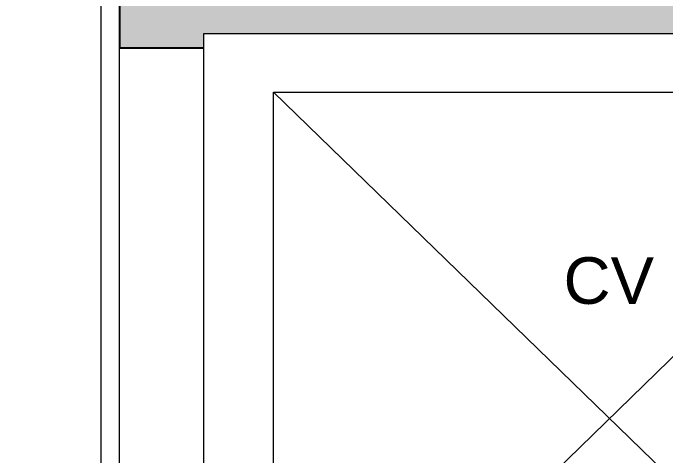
# Model space of a CAD drawing. Extents: x -47641 to 202, y -7675 to 12965.
# Drawn here: x -35063 to -33664, y -4387 to -3437 of the extents above; entities that cross this region are included whole.
import ezdxf

# ---------------------------------------------------------------- set-up
doc = ezdxf.new("R2010")
doc.units = 0
for name, color, linetype, lineweight in [('A-AREA-____-IDEN', 9, 'CONTINUOUS', 9), ('A-AREA-BNDY-OTLN', 9, 'CONTINUOUS', 5), ('A-DETL-____-THIN', 9, 'CONTINUOUS', 9), ('A-FLOR-____-OTLN', 9, 'CONTINUOUS', 9), ('A-WALL-____-PATT', 9, 'CONTINUOUS', 25), ('I-WALL-____-MCUT', 9, 'CONTINUOUS', 25)]:
    doc.layers.add(name, color=color, linetype=linetype, lineweight=lineweight)
doc.styles.add('Arial_B', font='Arial_B')

msp = doc.modelspace()

# ---------------------------------------------------------------- hatches: boundary and pattern name
at = {"layer": 'A-WALL-____-PATT', "lineweight": 9}
msp.add_hatch(color=256, dxfattribs=at).paths.add_polyline_path([(-32739.90222, -3481.79436), (-32739.90222, -3301.79436), (-34834.90222, -3301.79436), (-34834.90222, -3481.79436), (-32919.90222, -3481.79436)], flags=0)
h = msp.add_hatch(color=256, dxfattribs=at)
h.paths.add_polyline_path([(-34654.90222, -5081.79436), (-34654.90222, -4711.79436), (-34834.90222, -4711.79436), (-34834.90222, -5081.79436)], flags=0)
h.paths.add_polyline_path([(-34834.90222, -3511.79436), (-34654.90222, -3511.79436), (-34654.90222, -3481.79436), (-34834.90222, -3481.79436)], flags=0)

# ---------------------------------------------------------------- linework, layer by layer
at = {"layer": 'A-AREA-BNDY-OTLN'}
for points in [[(-40224.90222, -726.79436), (-40224.90222, -2226.79436), (-36634.90222, -2226.79436), (-36634.90222, -2701.79436), (-36734.90222, -2701.79436), (-36734.90222, -5301.79436), (-32699.90222, -5301.79436), (-32699.90222, -5261.79436), (-34834.90222, -5261.79436), (-34834.90222, -3301.79436), (-34834.90222, -2226.79436), (-33977.40222, -2226.79436), (-32699.90222, -2226.79436), (-32699.90222, -726.79436), (-34252.40222, -726.79436), (-36302.40222, -726.79436), (-36834.90222, -726.79436), (-37367.40222, -726.79436), (-37917.40222, -726.79436), (-38777.40222, -726.79436)], [(-34654.90222, -3481.79436), (-34654.90222, -5081.79436), (-32919.90222, -5081.79436), (-32919.90222, -3481.79436)]]:
    msp.add_lwpolyline(points, close=True, dxfattribs=at)
at = {"layer": 'A-DETL-____-THIN'}
for p, q in [((-34504.90222, -3606.79436), (-33064.90222, -5006.79436)), ((-34504.90222, -5006.79436), (-33064.90222, -3606.79436)), ((-34504.90222, -5006.79436), (-34504.90222, -3606.79436)), ((-34504.90222, -3606.79436), (-33064.90222, -3606.79436))]:
    msp.add_line(p, q, dxfattribs=at)
at = {"layer": 'A-FLOR-____-OTLN'}
msp.add_line((-34874.90222, -5301.79436), (-34874.90222, -3261.79436), dxfattribs=at)
at = {"layer": 'I-WALL-____-MCUT'}
for p, q in [((-34834.90222, -3301.79436), (-34834.90222, -3511.79436)), ((-34834.90222, -3511.79436), (-34654.90222, -3511.79436))]:
    msp.add_line(p, q, dxfattribs=at)

# ---------------------------------------------------------------- texts
at = {"layer": 'A-AREA-____-IDEN', "lineweight": 5, "insert": (-33883.5221, -3961.15633), "char_height": 100, "width": 144.4444444, "attachment_point": 1, "style": 'Arial_B'}
msp.add_mtext('CV', dxfattribs=at)

doc.saveas('drawing.dxf')
